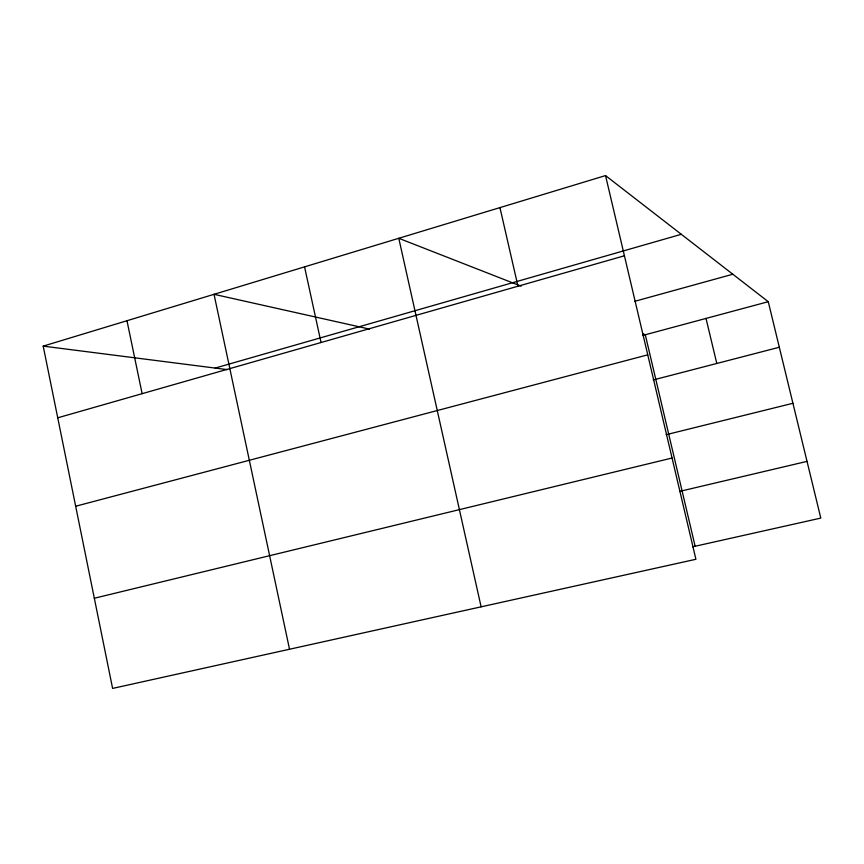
<?xml version="1.0" encoding="UTF-8"?>
<svg xmlns="http://www.w3.org/2000/svg" width="864" height="864" viewBox="0 0 864 864"><rect width="100%" height="100%" fill="white"/><g stroke="black" fill="none" stroke-linecap="round" stroke-linejoin="round"><path stroke-width="1.3" d="M605.534 175.586L695.909 559.278L112.612 688.414L43.2 346.129L605.534 175.586L768.258 301.698L820.8 518.098L692.518 546.836M215.147 368.075L681.307 234.306M57.737 417.809L624.424 255.776M634.889 301.277L732.823 274.234M642.73 335.448L768.258 301.698M75.665 506.239L647.752 354.834M653.216 379.955L779.317 347.252M666.112 434.7L792.925 403.283M94.327 598.244L672.062 458.017M679.471 491.432L807.03 461.376M43.2 346.129L227.102 369.598M369.576 329.119L214.034 294.311L289.526 649.253M521.154 286.178L398.779 238.291L481.118 606.83M642.946 333.839L645.289 334.757L695.131 546.253M706.018 318.427L716.796 363.474M499.943 207.608L517.968 286.222M304.56 266.857L321.052 342.522M126.976 320.717L142.128 393.682"/></g></svg>
